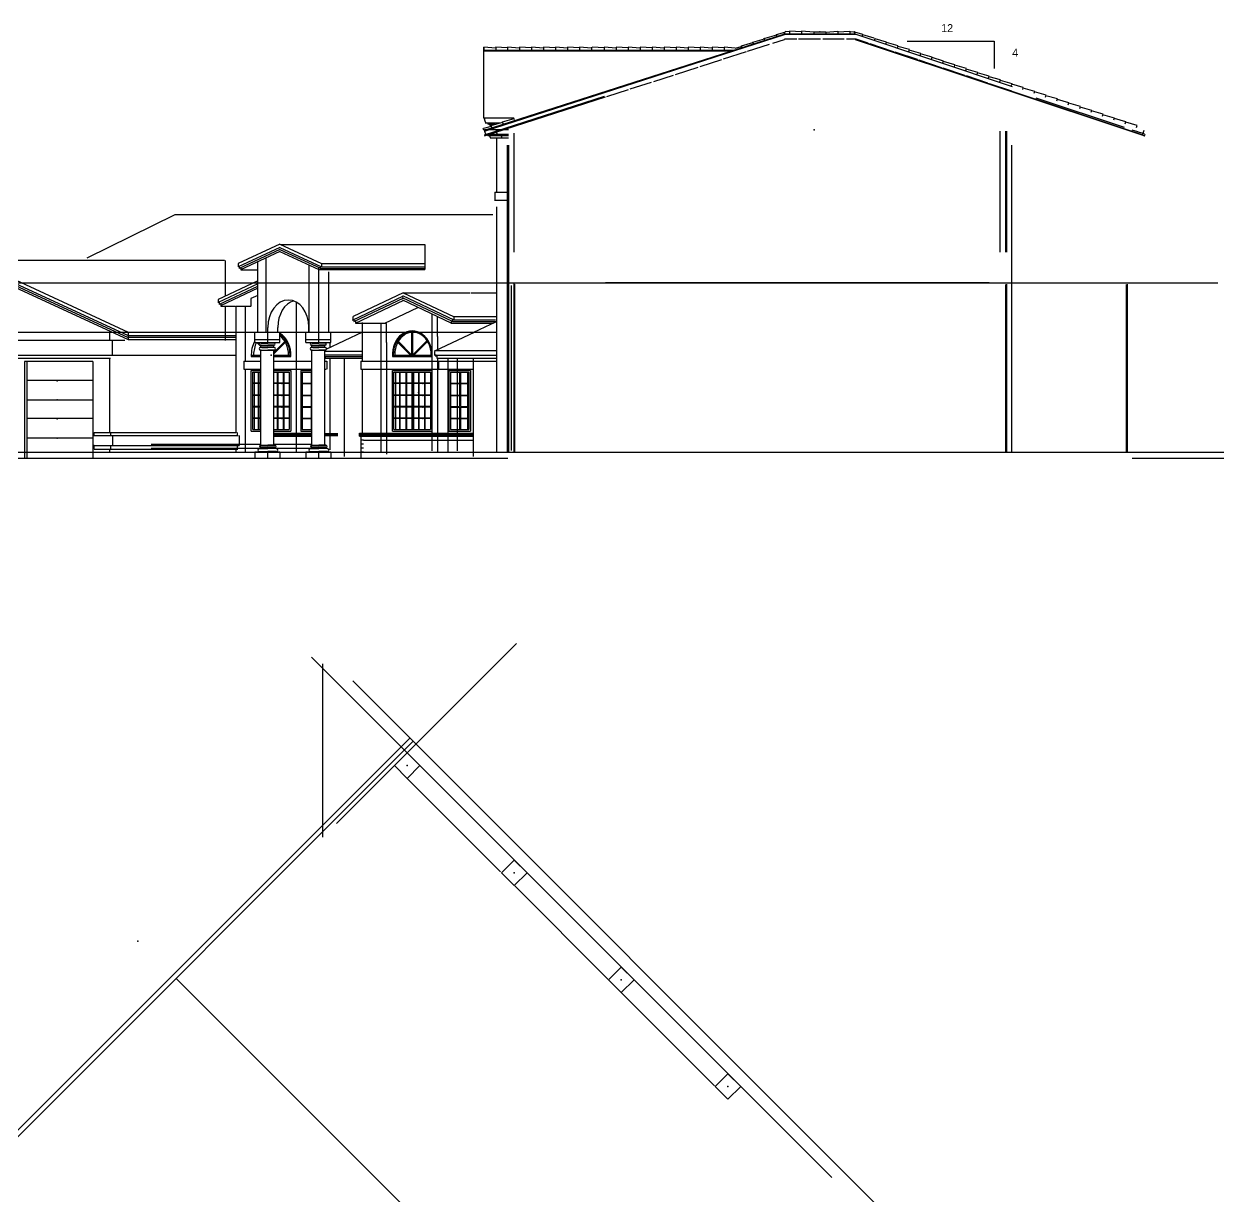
# Model space of a CAD drawing. Extents: x -92740 to -63661, y -15771 to -4391.
# Drawn here: x -87270 to -86070, y -14302 to -13130 of the extents above; entities that cross this region are included whole.
import ezdxf
from ezdxf.enums import TextEntityAlignment as Align

# ---------------------------------------------------------------- set-up
doc = ezdxf.new("R2010")
doc.units = 0
doc.header["$MEASUREMENT"] = 0
doc.layers.add('ELEVATIONS', color=7, linetype='Continuous')
doc.layers.add('ROOF', color=1, linetype='Continuous')
doc.styles.add('DCADTXTSTYLE1', font='AVG_TP')
doc.linetypes.add('INSUL1', pattern='A,0,-1,[7,NGUYEN AD.shx,S=0.010204,R=0,X=-1,Y=0],0', length=1)

msp = doc.modelspace()

# ---------------------------------------------------------------- linework, layer by layer
at = {"layer": 'ELEVATIONS', "color": 1, "linetype": 'Continuous', "ltscale": 12}
for p, q in [((-86809.4, -13236.7), (-86510.2, -13140.6)), ((-86809.4, -13237.4), (-86509.6, -13141.1)), ((-86529, -13144.7), (-86517.4, -13141.4)), ((-86529, -13144.7), (-86517.4, -13141.4)), ((-86517.6, -13140.9), (-86509.4, -13138.5)), ((-86517, -13142.8), (-86517.6, -13140.9)), ((-86438.7, -13140.6), (-86510.2, -13140.6)), ((-86509.6, -13139.8), (-86509, -13137.9)), ((-86437.9, -13141.1), (-86509.6, -13141.1)), ((-86504.5, -13138.2), (-86509, -13138)), ((-86492.5, -13138.2), (-86504.5, -13137.7)), ((-86504.5, -13137.7), (-86504.5, -13140.7)), ((-86480.5, -13138.7), (-86492.5, -13137.7)), ((-86492.5, -13137.7), (-86492.5, -13140.7)), ((-86480.5, -13138.2), (-86468.5, -13138.2)), ((-86480.5, -13138.2), (-86480.5, -13140.7)), ((-86468.5, -13138.7), (-86456.5, -13137.7)), ((-86468.5, -13138.2), (-86468.5, -13140.7)), ((-86456.5, -13137.7), (-86456.5, -13140.7)), ((-86456.5, -13138.2), (-86444.5, -13137.7)), ((-86444.5, -13137.7), (-86444.5, -13140.7)), ((-86444.5, -13138.2), (-86440, -13138)), ((-86439.3, -13140), (-86440, -13138.1)), ((-86431.3, -13140.9), (-86439.5, -13138.5)), ((-86281.9, -13193.1), (-86437.9, -13141.1)), ((-86432, -13142.8), (-86431.3, -13140.9)), ((-86420, -13144.7), (-86431.5, -13141.4)), ((-86420, -13144.7), (-86431.5, -13141.4)), ((-86810, -13224.7), (-86810, -13153.7)), ((-86798, -13154.7), (-86810, -13153.7)), ((-86810, -13153.7), (-86810, -13156.7)), ((-86786.5, -13154.2), (-86798.5, -13153.7)), ((-86798, -13153.7), (-86798, -13156.7)), ((-86774.5, -13154.7), (-86786.5, -13153.7)), ((-86786.5, -13153.7), (-86786.5, -13156.7)), ((-86762.5, -13154.2), (-86774.5, -13153.7)), ((-86774.5, -13153.7), (-86774.5, -13156.7)), ((-86750.5, -13154.7), (-86762.5, -13153.7)), ((-86762.5, -13153.7), (-86762.5, -13156.7)), ((-86738.5, -13154.2), (-86750.5, -13153.7)), ((-86750.5, -13153.7), (-86750.5, -13156.7)), ((-86726.5, -13154.7), (-86738.5, -13153.7)), ((-86738.5, -13153.7), (-86738.5, -13156.7)), ((-86714.5, -13154.2), (-86726.5, -13153.7)), ((-86726.5, -13153.7), (-86726.5, -13156.7)), ((-86702.5, -13154.7), (-86714.5, -13153.7)), ((-86714.5, -13153.7), (-86714.5, -13156.7)), ((-86702.5, -13153.7), (-86702.5, -13156.7)), ((-86690, -13154.2), (-86702, -13153.7)), ((-86678, -13154.7), (-86690, -13153.7)), ((-86690, -13153.7), (-86690, -13156.7)), ((-86666, -13154.2), (-86678, -13153.7)), ((-86678, -13153.7), (-86678, -13156.7)), ((-86654, -13154.7), (-86666, -13153.7)), ((-86666, -13153.7), (-86666, -13156.7)), ((-86642, -13154.2), (-86654, -13153.7)), ((-86654, -13153.7), (-86654, -13156.7)), ((-86630, -13154.7), (-86642, -13153.7)), ((-86642, -13153.7), (-86642, -13156.7)), ((-86618, -13154.2), (-86630, -13153.7)), ((-86630, -13153.7), (-86630, -13156.7)), ((-86606, -13154.7), (-86618, -13153.7)), ((-86618, -13153.7), (-86618, -13156.7)), ((-86594, -13154.2), (-86606, -13153.7)), ((-86606, -13153.7), (-86606, -13156.7)), ((-86582, -13154.7), (-86594, -13153.7)), ((-86594, -13153.7), (-86594, -13156.7)), ((-86570, -13154.2), (-86582, -13153.7)), ((-86582, -13153.7), (-86582, -13156.7)), ((-86559.1, -13154.6), (-86570, -13153.7)), ((-86570, -13153.7), (-86570, -13156.7)), ((-86559.1, -13154.6), (-86552.6, -13152.8)), ((-86552.7, -13152.3), (-86541.2, -13149)), ((-86552.1, -13154.2), (-86552.7, -13152.3)), ((-86541.4, -13148.5), (-86529.8, -13145.2)), ((-86540.7, -13150.4), (-86541.4, -13148.5)), ((-86529.3, -13146.6), (-86530, -13144.7)), ((-86150.4, -13242.3), (-86438.7, -13146.2)), ((-86150.3, -13241.9), (-86438.5, -13145.8)), ((-86419.6, -13146.6), (-86419, -13144.7)), ((-86407.6, -13148.5), (-86419.1, -13145.2)), ((-86408.2, -13150.4), (-86407.6, -13148.5)), ((-86396.2, -13152.3), (-86407.7, -13149)), ((-86396.8, -13154.2), (-86396.2, -13152.3)), ((-86384.8, -13156.1), (-86396.3, -13152.8)), ((-86387.1, -13147.5), (-86300.1, -13147.5)), ((-86300.1, -13147.5), (-86300.1, -13175)), ((-86561, -13156.8), (-86810.5, -13156.8)), ((-86560.7, -13157.5), (-86810.5, -13157.5)), ((-86385.4, -13158), (-86384.8, -13156.1)), ((-86373.4, -13159.9), (-86385, -13156.5)), ((-86374.1, -13161.8), (-86373.4, -13159.9)), ((-86362, -13163.7), (-86373.6, -13160.3)), ((-86362.7, -13165.6), (-86362, -13163.7)), ((-86350.7, -13167.5), (-86362.2, -13164.1)), ((-86351.3, -13169.4), (-86350.7, -13167.5)), ((-86339.3, -13171.3), (-86350.8, -13167.9)), ((-86339.9, -13173.1), (-86339.3, -13171.3)), ((-86327.9, -13175), (-86339.4, -13171.7)), ((-86328.5, -13176.9), (-86327.9, -13175)), ((-86316.5, -13178.8), (-86328, -13175.5)), ((-86317.1, -13180.7), (-86316.5, -13178.8)), ((-86305.1, -13182.6), (-86316.7, -13179.3)), ((-86305.7, -13184.5), (-86305.1, -13182.6)), ((-86293.7, -13186.4), (-86305.3, -13183.1)), ((-86294.4, -13188.3), (-86293.7, -13186.4)), ((-86282.3, -13190.2), (-86293.9, -13186.9)), ((-86283, -13192.1), (-86282.3, -13190.2)), ((-86271, -13194), (-86282.5, -13190.7)), ((-86271.6, -13195.9), (-86271, -13194)), ((-86259.6, -13197.8), (-86271.1, -13194.5)), ((-86260.2, -13199.7), (-86259.6, -13197.8)), ((-86248.2, -13201.6), (-86259.7, -13198.3)), ((-86248.8, -13203.5), (-86248.2, -13201.6)), ((-86236.8, -13205.4), (-86248.4, -13202.1)), ((-86237.4, -13207.3), (-86236.8, -13205.4)), ((-86225.4, -13209.2), (-86237, -13205.9)), ((-86226.1, -13211.1), (-86225.4, -13209.2)), ((-86214, -13213), (-86225.6, -13209.7)), ((-86214.7, -13214.9), (-86214, -13213)), ((-86202.7, -13216.8), (-86214.2, -13213.5)), ((-86780, -13224.7), (-86810, -13224.7)), ((-86809.4, -13225.1), (-86810, -13225.2)), ((-86809.4, -13224.7), (-86809.4, -13226.1)), ((-86809.4, -13225.2), (-86809.4, -13226.1)), ((-86809.4, -13225.2), (-86809.4, -13226.1)), ((-86809.4, -13226.1), (-86808.2, -13229.8)), ((-86809.4, -13226.1), (-86808.2, -13229.8)), ((-86809.3, -13224.7), (-86809.3, -13226.1)), ((-86809.3, -13224.7), (-86809.3, -13226.1)), ((-86791.4, -13228.2), (-86779.8, -13224.9)), ((-86779.4, -13226.3), (-86780, -13224.4)), ((-86203.3, -13218.7), (-86202.7, -13216.8)), ((-86191.3, -13220.6), (-86202.8, -13217.3)), ((-86191.9, -13222.5), (-86191.3, -13220.6)), ((-86179.9, -13224.4), (-86191.4, -13221.1)), ((-86180.5, -13226.3), (-86179.9, -13224.4)), ((-86168.5, -13228.2), (-86180, -13224.9)), ((-86810, -13236.7), (-86810.6, -13234.8)), ((-86810, -13234.6), (-86802.6, -13232.4)), ((-86809.4, -13236.6), (-86810, -13236.7)), ((-86809.4, -13236.2), (-86809.4, -13237.6)), ((-86785.5, -13236.2), (-86809.4, -13236.2)), ((-86809.4, -13236.7), (-86809.4, -13237.6)), ((-86809.4, -13236.7), (-86809.4, -13237.6)), ((-86809.4, -13237.6), (-86808.2, -13241.3)), ((-86809.4, -13237.6), (-86808.2, -13241.3)), ((-86809.3, -13236.2), (-86809.3, -13237.6)), ((-86809.3, -13236.2), (-86809.3, -13237.6)), ((-86808.5, -13229.2), (-86793.5, -13229.2)), ((-86806.4, -13229.2), (-86806, -13230.6)), ((-86806.4, -13229.2), (-86805.9, -13230.6)), ((-86805.5, -13230.7), (-86799, -13230.7)), ((-86804.4, -13230.6), (-86803.6, -13233)), ((-86804.3, -13230.6), (-86803.5, -13233)), ((-86802.8, -13232), (-86791.2, -13228.6)), ((-86802.1, -13233.9), (-86802.8, -13232)), ((-86797.9, -13236.2), (-86797.9, -13237.6)), ((-86797.9, -13236.7), (-86797.9, -13237.6)), ((-86797.9, -13237.6), (-86796.7, -13241.3)), ((-86797.8, -13236.2), (-86797.8, -13237.6)), ((-86790.7, -13230.1), (-86791.4, -13228.2)), ((-86294.5, -13237.4), (-86294.5, -13358.3)), ((-86288.8, -13237.4), (-86288.8, -13358.3)), ((-86287.9, -13237.4), (-86287.9, -13358.3)), ((-86169.1, -13230.1), (-86168.5, -13228.2)), ((-86157.1, -13232), (-86168.7, -13228.6)), ((-86157.8, -13233.9), (-86157.1, -13232)), ((-86149.9, -13240.2), (-86157.3, -13238.1)), ((-86150.5, -13236.9), (-86151.8, -13240.9)), ((-86785.5, -13240.7), (-86808.4, -13240.7)), ((-86806.4, -13240.7), (-86806, -13242.1)), ((-86806.4, -13240.7), (-86805.9, -13242.1)), ((-86785.5, -13242.3), (-86806, -13242.3)), ((-86804.4, -13242.1), (-86803.6, -13244.5)), ((-86804.3, -13242.1), (-86803.5, -13244.5)), ((-86785.5, -13244.6), (-86803.6, -13244.6)), ((-86797.5, -13244.7), (-86797.5, -13298.2)), ((-86794.9, -13240.7), (-86794.5, -13242.1)), ((-86792.9, -13242.1), (-86792.1, -13244.5)), ((-86780.1, -13239.4), (-86780.1, -13358.3)), ((-86150.5, -13242.3), (-86149.9, -13242.3)), ((-86149.9, -13242.3), (-86149.2, -13240.4)), ((-86786.8, -13251.5), (-86786.8, -13558.2)), ((-86785.8, -13251.5), (-86785.8, -13558.2)), ((-86785.5, -13251.5), (-86785.5, -13558.2)), ((-86282.7, -13251.4), (-86282.7, -13558.2)), ((-86799.5, -13306.4), (-86786, -13306.4)), ((-86799, -13298.4), (-86799, -13306.4)), ((-86799, -13298.4), (-86786, -13298.4)), ((-86797.5, -13313), (-86797.5, -13558.2)), ((-86780.1, -13388.9), (-86780.1, -13533.9)), ((-86779.6, -13390.5), (-86779.6, -13533.9)), ((-86288.8, -13390.6), (-86288.8, -13534.5)), ((-86287.9, -13390.3), (-86287.9, -13535.3)), ((-86168.3, -13390.6), (-86168.3, -13534.5)), ((-86167.4, -13390.3), (-86167.4, -13535.3)), ((-86780.1, -13413.2), (-86780.1, -13558.2)), ((-86779.6, -13414.8), (-86779.6, -13558.2)), ((-86287.9, -13413.2), (-86287.9, -13558.2)), ((-86167.4, -13413.2), (-86167.4, -13558.2)), ((-86288.8, -13534.7), (-86288.8, -13558.2)), ((-86168.3, -13534.7), (-86168.3, -13558.2)), ((-87582.4, -13564.2), (-86786.1, -13564.2)), ((-86162.4, -13564.2), (-86070.5, -13564.2)), ((-86957.4, -13929.3), (-86777.4, -13749.3)), ((-86462.2, -14282.8), (-86982.2, -13762.9)), ((-86970.9, -13942.7), (-86970.9, -13769.6)), ((-86880.7, -13847), (-86941, -13786.7)), ((-87413, -14372.7), (-86883.8, -13843.5)), ((-86886.7, -13858.7), (-86899.4, -13871.4)), ((-86873.9, -13871.4), (-86886.7, -13858.7)), ((-86899.4, -13871.4), (-86886.7, -13884.1)), ((-86886.7, -13884.1), (-86873.9, -13871.4)), ((-86779.7, -13965.7), (-86792.4, -13978.4)), ((-86766.9, -13978.4), (-86779.7, -13965.7)), ((-86792.4, -13978.4), (-86779.7, -13991.1)), ((-86779.7, -13991.1), (-86766.9, -13978.4)), ((-86672.7, -14072.7), (-86685.4, -14085.4)), ((-86659.9, -14085.4), (-86672.7, -14072.7)), ((-86685.4, -14085.4), (-86672.7, -14098.1)), ((-86672.7, -14098.1), (-86659.9, -14085.4)), ((-86566.2, -14179.2), (-86578.9, -14191.9)), ((-86553.4, -14191.9), (-86566.2, -14179.2)), ((-86578.9, -14191.9), (-86566.2, -14204.6)), ((-86566.2, -14204.6), (-86553.4, -14191.9))]:
    msp.add_line(p, q, dxfattribs=at)
at = {"layer": 'ELEVATIONS', "color": 8, "linetype": 'INSUL1', "ltscale": 4}
for p, q in [((-86546.5, -13157.7), (-86524.6, -13150.6)), ((-86521.3, -13149.6), (-86509.6, -13145.8)), ((-86497.4, -13145.5), (-86509.6, -13145.5)), ((-86473.8, -13145.5), (-86495.8, -13145.5)), ((-86450.1, -13145.5), (-86471.3, -13145.5)), ((-86437.9, -13145.5), (-86447.6, -13145.5)), ((-86426.1, -13149.6), (-86437.9, -13145.7)), ((-86400.6, -13158.2), (-86423.9, -13150.4)), ((-86593.9, -13172.9), (-86572.3, -13165.9)), ((-86570.7, -13165.4), (-86547.6, -13158)), ((-86376.9, -13166.1), (-86399.2, -13158.6)), ((-86618.7, -13180.9), (-86595.9, -13173.5)), ((-86352.9, -13174.1), (-86375.2, -13166.6)), ((-86329.4, -13181.9), (-86351, -13174.7)), ((-86663.8, -13195.3), (-86642.6, -13188.5)), ((-86640.3, -13187.8), (-86620.7, -13181.5)), ((-86306.6, -13189.5), (-86327.9, -13182.4)), ((-86282.5, -13197.5), (-86304.7, -13190.1)), ((-86687.3, -13202.9), (-86665.4, -13195.8)), ((-86809.4, -13242.1), (-86688.6, -13203.3))]:
    msp.add_line(p, q, dxfattribs=at)
at = {"layer": 'ELEVATIONS', "color": 8, "linetype": 'Continuous', "ltscale": 12}
for p, q in [((-86809.4, -13241.1), (-86689.4, -13202.6)), ((-86169.9, -13233.9), (-86258.2, -13204.5)), ((-86156.6, -13238.3), (-86162.2, -13236.5)), ((-87206.6, -13364.2), (-87118.6, -13320.7)), ((-87118.6, -13320.7), (-86801, -13320.7)), ((-87013.9, -13350.3), (-87055.5, -13369.6)), ((-87013.9, -13353.8), (-87055.5, -13373.1)), ((-87013.9, -13355.8), (-87054.5, -13374.6)), ((-87013.9, -13357.8), (-87053.1, -13375.9)), ((-87013.9, -13350.3), (-86972.3, -13369.6)), ((-87013.9, -13353.8), (-86972.3, -13373.1)), ((-87013.9, -13355.8), (-86973.4, -13374.5)), ((-87013.9, -13357.8), (-86975, -13375.8)), ((-87013, -13350.7), (-86869.2, -13350.7)), ((-86869.2, -13350.7), (-86869.2, -13375.8)), ((-87069.1, -13366.7), (-87328.5, -13366.7)), ((-87068.6, -13366.7), (-87068.6, -13402.4)), ((-87055.5, -13369.6), (-87055.5, -13373.1)), ((-87036, -13438.2), (-87036, -13368)), ((-87027.5, -13438.2), (-87027.5, -13364.2)), ((-86972.3, -13369.6), (-86972.3, -13373.1)), ((-86972.3, -13369.6), (-86869, -13369.6)), ((-87310.5, -13371.2), (-87165.4, -13438.2)), ((-87310.5, -13374.7), (-87165.4, -13441.7)), ((-87310.5, -13376.7), (-87165.4, -13443.7)), ((-87310.5, -13378.7), (-87165.4, -13445.7)), ((-87054.5, -13372.7), (-87054.5, -13374.7)), ((-87053, -13374.2), (-87053, -13376.2)), ((-87053, -13376.2), (-87036, -13376.2)), ((-86984.5, -13438.2), (-86984.5, -13371.4)), ((-86975, -13385.7), (-86975, -13373.8)), ((-86975, -13375.8), (-86869, -13375.8)), ((-86973.5, -13372.7), (-86973.5, -13374.7)), ((-86973.5, -13374.7), (-86869, -13374.7)), ((-86972.3, -13373.1), (-86869, -13373.1)), ((-86965, -13438.2), (-86965, -13378.2)), ((-87036.6, -13387.3), (-87075.6, -13405.7)), ((-87035.8, -13389.9), (-87075.6, -13408.7)), ((-87036.4, -13392.7), (-87074.5, -13410.7)), ((-86975, -13437.7), (-86975, -13382.7)), ((-87075.5, -13405.6), (-87075.5, -13409.1)), ((-87036, -13394.5), (-87073.1, -13412)), ((-87036, -13401.6), (-87042.8, -13404.8)), ((-87042.8, -13404.8), (-87042.8, -13412)), ((-86941.4, -13426.3), (-86890.3, -13402.1)), ((-86890.6, -13399), (-86940.7, -13422.7)), ((-86940, -13427.7), (-86890, -13404)), ((-86841.3, -13427.7), (-86891.3, -13404)), ((-86839.8, -13426.3), (-86890.9, -13402.1)), ((-86890.6, -13399), (-86840.3, -13422.8)), ((-86890.6, -13399), (-86824, -13399)), ((-86823.1, -13399), (-86797.5, -13399)), ((-87074.5, -13408.7), (-87074.5, -13410.7)), ((-87073, -13410.2), (-87073, -13412.2)), ((-87073, -13412.2), (-87058.1, -13412.2)), ((-87068.6, -13412.2), (-87068.6, -13446.5)), ((-87057.9, -13412.2), (-87058, -13539)), ((-87057.5, -13412.2), (-87042.6, -13412.2)), ((-87048.6, -13412.2), (-87048.6, -13467)), ((-86997.7, -13408.2), (-86997.7, -13458.5)), ((-86938.5, -13429.2), (-86890, -13406.3)), ((-86908.9, -13429.3), (-86876, -13413.8)), ((-86842.8, -13429.2), (-86891.2, -13406.3)), ((-86941, -13422.6), (-86941, -13426.1)), ((-86940, -13425.7), (-86940, -13427.7)), ((-86938.5, -13427.2), (-86938.5, -13429.2)), ((-86938.5, -13429.2), (-86907.5, -13429.2)), ((-86931.2, -13436.2), (-86931.2, -13428.7)), ((-86912.9, -13429), (-86912.9, -13445.5)), ((-86907.3, -13436.2), (-86907.3, -13429.7)), ((-86862.1, -13420), (-86862.1, -13450.5)), ((-86856.3, -13429.7), (-86856.3, -13423.2)), ((-86856.3, -13442.8), (-86856.3, -13429.7)), ((-86842.8, -13427.2), (-86842.8, -13429.2)), ((-86842.8, -13429.2), (-86800.5, -13429.2)), ((-86841.3, -13425.7), (-86841.3, -13427.7)), ((-86841.3, -13427.7), (-86798, -13427.7)), ((-86840.2, -13422.6), (-86840.2, -13426.1)), ((-86840.2, -13422.6), (-86797.5, -13422.6)), ((-86840.2, -13426.1), (-86798.5, -13426.1)), ((-86827.5, -13422.6), (-86824, -13422.6)), ((-86827.5, -13426.1), (-86824, -13426.1)), ((-86827.5, -13427.7), (-86824, -13427.7)), ((-86797.7, -13428), (-86820.4, -13438.8)), ((-87184.3, -13437.7), (-87184.3, -13446.7)), ((-87173.1, -13438.2), (-87068.6, -13438.2)), ((-87165.4, -13438.2), (-87165.4, -13445.8)), ((-87165.4, -13441.7), (-87068.6, -13441.7)), ((-87068.6, -13438.2), (-87058, -13438.2)), ((-87068.6, -13441.7), (-87058, -13441.7)), ((-87039, -13438.2), (-87014, -13438.2)), ((-87039, -13448.7), (-87039, -13438.2)), ((-87026, -13437.7), (-87026, -13433.7)), ((-87026, -13448.7), (-87026, -13438.2)), ((-87016, -13438.2), (-87016, -13433.7)), ((-87014, -13448.7), (-87014, -13438.2)), ((-86988, -13438.2), (-86963, -13438.2)), ((-86988, -13438.2), (-86963, -13438.2)), ((-86988, -13448.7), (-86988, -13438.2)), ((-86985, -13438.2), (-86985, -13433.7)), ((-86975, -13448.7), (-86975, -13438.2)), ((-86931.2, -13438.2), (-86967.9, -13455.6)), ((-86963, -13448.7), (-86963, -13438.2)), ((-86931.2, -13449.2), (-86931.2, -13436.2)), ((-86907.3, -13448.7), (-86907.3, -13436.2)), ((-86882, -13460.7), (-86882, -13438.2)), ((-86881, -13460.7), (-86881, -13438.2)), ((-86819.2, -13438.2), (-86859.3, -13457.2)), ((-87460.5, -13446.2), (-87169, -13446.2)), ((-87181, -13461.2), (-87181, -13446.2)), ((-87165.5, -13445.7), (-87068.6, -13445.7)), ((-87165.4, -13443.2), (-87068.6, -13443.2)), ((-87068.6, -13443.2), (-87058, -13443.2)), ((-87068.6, -13445.7), (-87058, -13445.7)), ((-87039, -13445.7), (-87014, -13445.7)), ((-87039, -13448.7), (-87014, -13448.7)), ((-87033, -13452.6), (-87036.8, -13448.8)), ((-87034.3, -13449.8), (-87035.3, -13448.8)), ((-87033.5, -13449.2), (-87033.5, -13448.7)), ((-87032.5, -13449.2), (-87033.5, -13449.2)), ((-87033.5, -13451.7), (-87033.5, -13451.2)), ((-87032.5, -13451.2), (-87033.5, -13451.2)), ((-87032.5, -13451.7), (-87033.5, -13451.7)), ((-87033.5, -13453.7), (-87033.5, -13453.2)), ((-87032.5, -13453.2), (-87033.5, -13453.2)), ((-87032, -13453.8), (-87033.5, -13453.8)), ((-87033, -13453.2), (-87033, -13451.7)), ((-87032.5, -13449.2), (-87026, -13449.2)), ((-87032.5, -13451.2), (-87026, -13451.2)), ((-87032.5, -13451.7), (-87026, -13451.7)), ((-87032.5, -13453.2), (-87026, -13453.2)), ((-87032, -13453.8), (-87026, -13453.8)), ((-87019.5, -13449.2), (-87026, -13449.2)), ((-87019.5, -13451.2), (-87026, -13451.2)), ((-87019.5, -13451.7), (-87026, -13451.7)), ((-87019.5, -13453.2), (-87026, -13453.2)), ((-87020, -13453.8), (-87026, -13453.8)), ((-87020, -13453.2), (-87020, -13451.7)), ((-87019.9, -13458.6), (-87008.2, -13446.9)), ((-87019.9, -13460.1), (-87007.5, -13447.6)), ((-87019.5, -13449.2), (-87019.5, -13448.7)), ((-87019.5, -13451.7), (-87019.5, -13451.2)), ((-87019.5, -13453.7), (-87019.5, -13453.2)), ((-86988, -13445.7), (-86963, -13445.7)), ((-86988, -13445.7), (-86963, -13445.7)), ((-86988, -13448.7), (-86963, -13448.7)), ((-86988, -13448.7), (-86963, -13448.7)), ((-86982.5, -13449.2), (-86982.5, -13448.7)), ((-86981.5, -13449.2), (-86982.5, -13449.2)), ((-86982.5, -13451.7), (-86982.5, -13451.2)), ((-86981.5, -13451.2), (-86982.5, -13451.2)), ((-86981.5, -13451.7), (-86982.5, -13451.7)), ((-86982.5, -13453.7), (-86982.5, -13453.2)), ((-86981.5, -13453.2), (-86982.5, -13453.2)), ((-86981, -13453.8), (-86982.5, -13453.8)), ((-86982, -13453.2), (-86982, -13451.7)), ((-86981.5, -13449.2), (-86975, -13449.2)), ((-86981.5, -13451.2), (-86975, -13451.2)), ((-86981.5, -13451.7), (-86975, -13451.7)), ((-86981.5, -13453.2), (-86975, -13453.2)), ((-86981, -13453.8), (-86975, -13453.8)), ((-86968.5, -13449.2), (-86975, -13449.2)), ((-86968.5, -13451.2), (-86975, -13451.2)), ((-86968.5, -13451.7), (-86975, -13451.7)), ((-86968.5, -13453.2), (-86975, -13453.2)), ((-86969, -13453.8), (-86975, -13453.8)), ((-86969, -13453.2), (-86969, -13451.7)), ((-86968.5, -13449.2), (-86968.5, -13448.7)), ((-86968.5, -13451.7), (-86968.5, -13451.2)), ((-86968.5, -13453.7), (-86968.5, -13453.2)), ((-86964.1, -13448.7), (-86964.1, -13453.8)), ((-86931.2, -13459.7), (-86931.2, -13449.2)), ((-86912.9, -13445.7), (-86912.9, -13558)), ((-86907.3, -13448.7), (-86907.3, -13560.2)), ((-86882.7, -13461.9), (-86896.9, -13447.6)), ((-86882, -13461.2), (-86896.2, -13446.9)), ((-86881.5, -13461.2), (-86867.2, -13446.9)), ((-86880.8, -13461.9), (-86866.5, -13447.6)), ((-86862.1, -13445.7), (-86862.1, -13557)), ((-86856.3, -13442.8), (-86856.3, -13455.7)), ((-87458, -13461.2), (-87183, -13461.2)), ((-87458, -13464.2), (-87183, -13464.2)), ((-87341, -13461.2), (-87058, -13461.2)), ((-87184.3, -13464.2), (-87184.3, -13538.7)), ((-87042.5, -13462.7), (-87033, -13462.7)), ((-87041.5, -13461.2), (-87033, -13461.2)), ((-87033.5, -13456.7), (-87033.5, -13456.2)), ((-87032.5, -13456.2), (-87033.5, -13456.2)), ((-87019.5, -13456.7), (-87033.5, -13456.7)), ((-87033, -13551.2), (-87033, -13456.7)), ((-87032.5, -13456.2), (-87026, -13456.2)), ((-87019.5, -13456.2), (-87026, -13456.2)), ((-87020, -13551.2), (-87020, -13456.7)), ((-87020, -13461.2), (-87004, -13461.2)), ((-87020, -13462.7), (-87003, -13462.7)), ((-87019.5, -13456.2), (-87019.5, -13456.7)), ((-87019.5, -13461.2), (-87014, -13461.2)), ((-86997.7, -13458), (-86997.7, -13558)), ((-86982.5, -13456.7), (-86982.5, -13456.2)), ((-86981.5, -13456.2), (-86982.5, -13456.2)), ((-86968.5, -13456.7), (-86982.5, -13456.7)), ((-86982, -13551.2), (-86982, -13456.7)), ((-86981.5, -13456.2), (-86975, -13456.2)), ((-86968.5, -13456.2), (-86975, -13456.2)), ((-86969, -13551.2), (-86969, -13456.7)), ((-86969, -13461.1), (-86931.2, -13461.1)), ((-86969, -13462.7), (-86931.2, -13462.7)), ((-86968.5, -13456.2), (-86968.5, -13456.7)), ((-86968.5, -13457.2), (-86931.2, -13457.2)), ((-86968.5, -13462.2), (-86968.5, -13464.2)), ((-86968.5, -13464.2), (-86931.2, -13464.2)), ((-86964.1, -13464.2), (-86964.1, -13556)), ((-86949.6, -13464.2), (-86949.6, -13562.5)), ((-86931.2, -13467.2), (-86931.2, -13459.2)), ((-86901.5, -13462.7), (-86862, -13462.7)), ((-86900.5, -13461.2), (-86863, -13461.2)), ((-86878.5, -13461.2), (-86873, -13461.2)), ((-86859.5, -13456.7), (-86821, -13456.7)), ((-86859.5, -13457.6), (-86859.5, -13461.1)), ((-86859.5, -13461.2), (-86821, -13461.2)), ((-86858.5, -13460.7), (-86858.5, -13462.7)), ((-86857, -13462.2), (-86857, -13464.2)), ((-86857, -13464.2), (-86821, -13464.2)), ((-86856.3, -13464.2), (-86856.3, -13557.7)), ((-86846, -13464), (-86846, -13557.5)), ((-86836.6, -13464), (-86836.6, -13557)), ((-86835.5, -13456.7), (-86797, -13456.7)), ((-86835.5, -13461.2), (-86797, -13461.2)), ((-86833, -13464.2), (-86797, -13464.2)), ((-86820.6, -13464), (-86820.6, -13562.5)), ((-87200.7, -13467.7), (-87269.2, -13467.7)), ((-87269.2, -13467.7), (-87269.2, -13564.2)), ((-87266.7, -13467.7), (-87266.7, -13564.2)), ((-87200.7, -13467.7), (-87200.7, -13564.2)), ((-87050, -13467.2), (-87033, -13467.2)), ((-87050, -13467.2), (-87050, -13475.2)), ((-87050, -13475.2), (-87033, -13475.2)), ((-87048.6, -13475.5), (-87048.6, -13559)), ((-87042.5, -13476.7), (-87033, -13476.7)), ((-87042.5, -13537.2), (-87042.5, -13476.7)), ((-87020, -13467.2), (-86982, -13467.2)), ((-87020, -13475.2), (-86982, -13475.2)), ((-87020, -13476.7), (-87003, -13476.7)), ((-87003, -13476.7), (-87003, -13537.2)), ((-86993, -13476.7), (-86982, -13476.7)), ((-86993, -13476.7), (-86993, -13537.2)), ((-86969, -13467.2), (-86967, -13467.2)), ((-86969, -13475.2), (-86967.5, -13475.2)), ((-86967, -13467.2), (-86967, -13475.2)), ((-86933, -13467.2), (-86822.5, -13467.2)), ((-86933, -13467.2), (-86933, -13475.2)), ((-86933, -13475.2), (-86821, -13475.2)), ((-86931.2, -13539.2), (-86931.2, -13475.2)), ((-86907.5, -13467.2), (-86797, -13467.2)), ((-86901.5, -13476.7), (-86862, -13476.7)), ((-86901.5, -13537.2), (-86901.5, -13476.7)), ((-86862, -13476.7), (-86862, -13537.2)), ((-86855.5, -13467.2), (-86855.5, -13475.2)), ((-86845, -13476.7), (-86823.5, -13476.7)), ((-86845, -13476.7), (-86845, -13537.2)), ((-86823.5, -13476.7), (-86823.5, -13537.2)), ((-87201, -13486.7), (-87266.7, -13486.7)), ((-87041, -13478.2), (-87033, -13478.2)), ((-87041, -13535.7), (-87041, -13478.2)), ((-87035.5, -13489.2), (-87041, -13489.2)), ((-87035.5, -13489.7), (-87041, -13489.7)), ((-87039.5, -13478.2), (-87039.5, -13489.2)), ((-87039.5, -13489.7), (-87039.5, -13501.2)), ((-87035.5, -13478.2), (-87035.5, -13489.2)), ((-87035.5, -13489.7), (-87035.5, -13535.7)), ((-87035, -13478.2), (-87035, -13489.2)), ((-87033, -13489.2), (-87035, -13489.2)), ((-87035, -13489.7), (-87035, -13535.7)), ((-87033, -13489.7), (-87035, -13489.7)), ((-87020, -13478.2), (-87004.5, -13478.2)), ((-87016.5, -13489.2), (-87020, -13489.2)), ((-87016.5, -13489.7), (-87020, -13489.7)), ((-87016.5, -13478.2), (-87016.5, -13489.2)), ((-87016.5, -13489.7), (-87016.5, -13535.7)), ((-87016, -13478.2), (-87016, -13489.2)), ((-87010.5, -13489.2), (-87016, -13489.2)), ((-87016, -13489.7), (-87016, -13535.7)), ((-87010.5, -13489.7), (-87016, -13489.7)), ((-87010.5, -13478.2), (-87010.5, -13489.2)), ((-87010.5, -13489.7), (-87010.5, -13535.7)), ((-87010, -13478.2), (-87010, -13489.2)), ((-87004.5, -13489.2), (-87010, -13489.2)), ((-87010, -13489.7), (-87010, -13535.7)), ((-87004.5, -13489.7), (-87010, -13489.7)), ((-87004.5, -13478.2), (-87004.5, -13535.7)), ((-86991.5, -13478.2), (-86982, -13478.2)), ((-86991.5, -13478.2), (-86991.5, -13535.7)), ((-86991.5, -13489.2), (-86982.5, -13489.2)), ((-86991.5, -13489.7), (-86982.5, -13489.7)), ((-86982.5, -13478.2), (-86982.5, -13489.2)), ((-86982.5, -13489.7), (-86982.5, -13501.2)), ((-86900, -13478.2), (-86863.5, -13478.2)), ((-86900, -13535.7), (-86900, -13478.2)), ((-86894.5, -13489.2), (-86900, -13489.2)), ((-86894.5, -13489.7), (-86900, -13489.7)), ((-86898.5, -13478.2), (-86898.5, -13489.2)), ((-86898.5, -13489.7), (-86898.5, -13501.2)), ((-86894.5, -13478.2), (-86894.5, -13489.2)), ((-86894.5, -13489.7), (-86894.5, -13535.7)), ((-86894, -13478.2), (-86894, -13489.2)), ((-86888, -13489.2), (-86894, -13489.2)), ((-86894, -13489.7), (-86894, -13535.7)), ((-86888, -13489.7), (-86894, -13489.7)), ((-86888, -13478.2), (-86888, -13489.2)), ((-86888, -13489.7), (-86888, -13535.7)), ((-86887.5, -13478.2), (-86887.5, -13489.2)), ((-86882, -13489.2), (-86887.5, -13489.2)), ((-86887.5, -13489.7), (-86887.5, -13535.7)), ((-86882, -13489.7), (-86887.5, -13489.7)), ((-86882, -13478.2), (-86882, -13489.2)), ((-86882, -13489.7), (-86882, -13535.7)), ((-86881, -13478.2), (-86881, -13489.2)), ((-86875.5, -13489.2), (-86881, -13489.2)), ((-86881, -13489.7), (-86881, -13535.7)), ((-86875.5, -13489.7), (-86881, -13489.7)), ((-86880.5, -13478.2), (-86880.5, -13489.2)), ((-86880.5, -13489.7), (-86880.5, -13535.7)), ((-86875.5, -13478.2), (-86875.5, -13489.2)), ((-86875.5, -13489.7), (-86875.5, -13535.7)), ((-86875, -13478.2), (-86875, -13489.2)), ((-86869.5, -13489.2), (-86875, -13489.2)), ((-86875, -13489.7), (-86875, -13535.7)), ((-86869.5, -13489.7), (-86875, -13489.7)), ((-86869.5, -13478.2), (-86869.5, -13489.2)), ((-86869.5, -13489.7), (-86869.5, -13535.7)), ((-86869, -13478.2), (-86869, -13489.2)), ((-86863.5, -13489.2), (-86869, -13489.2)), ((-86869, -13489.7), (-86869, -13535.7)), ((-86863.5, -13489.7), (-86869, -13489.7)), ((-86863.5, -13478.2), (-86863.5, -13535.7)), ((-86843.5, -13478.2), (-86825, -13478.2)), ((-86843.5, -13478.2), (-86843.5, -13535.7)), ((-86843.5, -13489.2), (-86834.5, -13489.2)), ((-86843.5, -13489.7), (-86834.5, -13489.7)), ((-86834.5, -13478.2), (-86834.5, -13489.2)), ((-86834.5, -13489.7), (-86834.5, -13501.2)), ((-86833.5, -13478.2), (-86833.5, -13489.2)), ((-86833.5, -13489.2), (-86825, -13489.2)), ((-86833.5, -13489.7), (-86833.5, -13501.2)), ((-86833.5, -13489.7), (-86825, -13489.7)), ((-86826.5, -13478.2), (-86826.5, -13489.2)), ((-86826.5, -13489.7), (-86826.5, -13501.2)), ((-86825, -13478.2), (-86825, -13535.7)), ((-87035.5, -13501.2), (-87041, -13501.2)), ((-87035.5, -13501.7), (-87041, -13501.7)), ((-87039.5, -13501.7), (-87039.5, -13512.7)), ((-87033, -13501.2), (-87035, -13501.2)), ((-87033, -13501.7), (-87035, -13501.7)), ((-87016.5, -13501.2), (-87020, -13501.2)), ((-87016.5, -13501.7), (-87020, -13501.7)), ((-87010.5, -13501.2), (-87016, -13501.2)), ((-87010.5, -13501.7), (-87016, -13501.7)), ((-87004.5, -13501.2), (-87010, -13501.2)), ((-87004.5, -13501.7), (-87010, -13501.7)), ((-86991.5, -13501.2), (-86982.5, -13501.2)), ((-86991.5, -13501.7), (-86982.5, -13501.7)), ((-86982.5, -13501.7), (-86982.5, -13512.7)), ((-86894.5, -13501.2), (-86900, -13501.2)), ((-86894.5, -13501.7), (-86900, -13501.7)), ((-86898.5, -13501.7), (-86898.5, -13512.7)), ((-86888, -13501.2), (-86894, -13501.2)), ((-86888, -13501.7), (-86894, -13501.7)), ((-86882, -13501.2), (-86887.5, -13501.2)), ((-86882, -13501.7), (-86887.5, -13501.7)), ((-86875.5, -13501.2), (-86881, -13501.2)), ((-86875.5, -13501.7), (-86881, -13501.7)), ((-86869.5, -13501.2), (-86875, -13501.2)), ((-86869.5, -13501.7), (-86875, -13501.7)), ((-86863.5, -13501.2), (-86869, -13501.2)), ((-86863.5, -13501.7), (-86869, -13501.7)), ((-86843.5, -13501.2), (-86834.5, -13501.2)), ((-86843.5, -13501.7), (-86834.5, -13501.7)), ((-86834.5, -13501.7), (-86834.5, -13512.7)), ((-86833.5, -13501.2), (-86825, -13501.2)), ((-86833.5, -13501.7), (-86833.5, -13512.7)), ((-86833.5, -13501.7), (-86825, -13501.7)), ((-86826.5, -13501.7), (-86826.5, -13512.7)), ((-87201, -13506.2), (-87266.7, -13506.2)), ((-87035.5, -13512.7), (-87041, -13512.7)), ((-87035.5, -13513.2), (-87041, -13513.2)), ((-87039.5, -13513.2), (-87039.5, -13524.2)), ((-87033, -13512.7), (-87035, -13512.7)), ((-87033, -13513.2), (-87035, -13513.2)), ((-87016.5, -13512.7), (-87020, -13512.7)), ((-87016.5, -13513.2), (-87020, -13513.2)), ((-87010.5, -13512.7), (-87016, -13512.7)), ((-87010.5, -13513.2), (-87016, -13513.2)), ((-87004.5, -13512.7), (-87010, -13512.7)), ((-87004.5, -13513.2), (-87010, -13513.2)), ((-86991.5, -13512.7), (-86982.5, -13512.7)), ((-86991.5, -13513.2), (-86982.5, -13513.2)), ((-86982.5, -13513.2), (-86982.5, -13524.2)), ((-86894.5, -13512.7), (-86900, -13512.7)), ((-86894.5, -13513.2), (-86900, -13513.2)), ((-86898.5, -13513.2), (-86898.5, -13524.2)), ((-86888, -13512.7), (-86894, -13512.7)), ((-86888, -13513.2), (-86894, -13513.2)), ((-86882, -13512.7), (-86887.5, -13512.7)), ((-86882, -13513.2), (-86887.5, -13513.2)), ((-86875.5, -13512.7), (-86881, -13512.7)), ((-86875.5, -13513.2), (-86881, -13513.2)), ((-86869.5, -13512.7), (-86875, -13512.7)), ((-86869.5, -13513.2), (-86875, -13513.2)), ((-86863.5, -13512.7), (-86869, -13512.7)), ((-86863.5, -13513.2), (-86869, -13513.2)), ((-86843.5, -13512.7), (-86834.5, -13512.7)), ((-86843.5, -13513.2), (-86834.5, -13513.2)), ((-86834.5, -13513.2), (-86834.5, -13524.2)), ((-86833.5, -13512.7), (-86825, -13512.7)), ((-86833.5, -13513.2), (-86833.5, -13524.2)), ((-86833.5, -13513.2), (-86825, -13513.2)), ((-86826.5, -13513.2), (-86826.5, -13524.2)), ((-87201, -13524.7), (-87266.7, -13524.7)), ((-87035.5, -13524.2), (-87041, -13524.2)), ((-87035.5, -13524.7), (-87041, -13524.7)), ((-87039.5, -13524.7), (-87039.5, -13535.7)), ((-87033, -13524.2), (-87035, -13524.2)), ((-87033, -13524.7), (-87035, -13524.7)), ((-87016.5, -13524.2), (-87020, -13524.2)), ((-87016.5, -13524.7), (-87020, -13524.7)), ((-87010.5, -13524.2), (-87016, -13524.2)), ((-87010.5, -13524.7), (-87016, -13524.7)), ((-87004.5, -13524.2), (-87010, -13524.2)), ((-87004.5, -13524.7), (-87010, -13524.7)), ((-86991.5, -13524.2), (-86982.5, -13524.2)), ((-86991.5, -13524.7), (-86982.5, -13524.7)), ((-86982.5, -13524.7), (-86982.5, -13535.7)), ((-86894.5, -13524.2), (-86900, -13524.2)), ((-86894.5, -13524.7), (-86900, -13524.7)), ((-86898.5, -13524.7), (-86898.5, -13535.7)), ((-86888, -13524.2), (-86894, -13524.2)), ((-86888, -13524.7), (-86894, -13524.7)), ((-86882, -13524.2), (-86887.5, -13524.2)), ((-86882, -13524.7), (-86887.5, -13524.7)), ((-86875.5, -13524.2), (-86881, -13524.2)), ((-86875.5, -13524.7), (-86881, -13524.7)), ((-86869.5, -13524.2), (-86875, -13524.2)), ((-86869.5, -13524.7), (-86875, -13524.7)), ((-86863.5, -13524.2), (-86869, -13524.2)), ((-86863.5, -13524.7), (-86869, -13524.7)), ((-86843.5, -13524.2), (-86834.5, -13524.2)), ((-86843.5, -13524.7), (-86834.5, -13524.7)), ((-86834.5, -13524.7), (-86834.5, -13535.7)), ((-86833.5, -13524.2), (-86825, -13524.2)), ((-86833.5, -13524.7), (-86833.5, -13535.7)), ((-86833.5, -13524.7), (-86825, -13524.7)), ((-86826.5, -13524.7), (-86826.5, -13535.7)), ((-87042.5, -13537.2), (-87033, -13537.2)), ((-87041, -13535.7), (-87033, -13535.7)), ((-87020, -13535.7), (-87004.5, -13535.7)), ((-87020, -13537.2), (-87003, -13537.2)), ((-86993, -13537.2), (-86982, -13537.2)), ((-86991.5, -13535.7), (-86982, -13535.7)), ((-86901.5, -13537.2), (-86862, -13537.2)), ((-86900, -13535.7), (-86863.5, -13535.7)), ((-86845, -13537.2), (-86823.5, -13537.2)), ((-86843.5, -13535.7), (-86825, -13535.7)), ((-87201, -13544.2), (-87266.7, -13544.2)), ((-87200.5, -13551.7), (-87200.5, -13541.7)), ((-87200.5, -13541.7), (-87055.5, -13541.7)), ((-87199.5, -13541.7), (-87199.5, -13538.7)), ((-87199.5, -13538.7), (-87058, -13538.7)), ((-87183, -13538.7), (-87183, -13541.7)), ((-87181, -13541.7), (-87181, -13551.7)), ((-87056.5, -13538.7), (-87056.5, -13541.7)), ((-87054.5, -13541.7), (-87054.5, -13551.7)), ((-87020, -13539.2), (-86982, -13539.2)), ((-87020, -13542.2), (-86982, -13542.2)), ((-87003.5, -13539.2), (-87003.5, -13542.2)), ((-86934.5, -13539.2), (-86821, -13539.2)), ((-86934.5, -13542.2), (-86934.5, -13539.2)), ((-86934.5, -13542.2), (-86821, -13542.2)), ((-86933, -13542.2), (-86933, -13564.7)), ((-87199.5, -13551.7), (-87200.5, -13551.7)), ((-87199.5, -13555.2), (-87199.5, -13551.7)), ((-87199.5, -13551.7), (-87054.5, -13551.7)), ((-87199.5, -13555.2), (-87056, -13555.2)), ((-87184.3, -13555.2), (-87184.3, -13558.7)), ((-87183, -13551.7), (-87183, -13555.2)), ((-87058, -13555), (-87058, -13558.5)), ((-87057.8, -13555.2), (-87057.8, -13558.7)), ((-87056.5, -13551.7), (-87056.5, -13555.2)), ((-87014, -13558.2), (-87039, -13558.2)), ((-87039, -13558.2), (-87039, -13564.2)), ((-87034.5, -13554.7), (-87034.5, -13554.2)), ((-87034.5, -13554.2), (-87026, -13554.2)), ((-87034.5, -13554.7), (-87026, -13554.7)), ((-87034.5, -13557.7), (-87026, -13557.7)), ((-87033.5, -13551.7), (-87033.5, -13551.2)), ((-87033.5, -13551.2), (-87026, -13551.2)), ((-87033.5, -13551.7), (-87026, -13551.7)), ((-87033, -13553.2), (-87033.5, -13553.2)), ((-87033, -13553.2), (-87026, -13553.2)), ((-87018.5, -13551.2), (-87026, -13551.2)), ((-87018.5, -13551.7), (-87026, -13551.7)), ((-87019, -13553.2), (-87026, -13553.2)), ((-87017.5, -13554.2), (-87026, -13554.2)), ((-87017.5, -13554.7), (-87026, -13554.7)), ((-87017.5, -13557.7), (-87026, -13557.7)), ((-87026, -13564.2), (-87026, -13558.2)), ((-87019, -13553.2), (-87018.5, -13553.2)), ((-87018.5, -13551.7), (-87018.5, -13551.2)), ((-87017.5, -13554.7), (-87017.5, -13554.2)), ((-87014, -13558.2), (-87014, -13564.2)), ((-86963, -13558.2), (-86988, -13558.2)), ((-86988, -13558.2), (-86988, -13564.2)), ((-86983.5, -13554.7), (-86983.5, -13554.2)), ((-86983.5, -13554.2), (-86975, -13554.2)), ((-86983.5, -13554.7), (-86975, -13554.7)), ((-86983.5, -13557.7), (-86975, -13557.7)), ((-86982.5, -13551.7), (-86982.5, -13551.2)), ((-86982.5, -13551.2), (-86975, -13551.2)), ((-86982.5, -13551.7), (-86975, -13551.7)), ((-86982, -13553.2), (-86982.5, -13553.2)), ((-86982, -13553.2), (-86975, -13553.2)), ((-86967.5, -13551.2), (-86975, -13551.2)), ((-86967.5, -13551.7), (-86975, -13551.7)), ((-86968, -13553.2), (-86975, -13553.2)), ((-86966.5, -13554.2), (-86975, -13554.2)), ((-86966.5, -13554.7), (-86975, -13554.7)), ((-86966.5, -13557.7), (-86975, -13557.7)), ((-86975, -13564.2), (-86975, -13558.2)), ((-86968, -13553.2), (-86967.5, -13553.2)), ((-86967.5, -13551.7), (-86967.5, -13551.2)), ((-86966.5, -13554.7), (-86966.5, -13554.2)), ((-86963, -13558.2), (-86963, -13564.2)), ((-86930.5, -13558.2), (-86933, -13558.2))]:
    msp.add_line(p, q, dxfattribs=at)
at = {"layer": 'ELEVATIONS', "color": 2, "linetype": 'Continuous', "ltscale": 12}
for p, q in [((-87581.5, -13389.2), (-86076.5, -13389.2)), ((-87348.5, -13438.2), (-86797.5, -13438.2)), ((-87578, -13558.2), (-86070.5, -13558.2)), ((-86886.7, -13884.1), (-86793.3, -13977.5)), ((-86779.2, -13991.6), (-86685.8, -14085)), ((-86672.9, -14097.9), (-86579.5, -14191.2))]:
    msp.add_line(p, q, dxfattribs=at)
at = {"layer": 'ELEVATIONS', "color": 14, "linetype": 'INSUL1', "ltscale": 2.5}
msp.add_line((-86782.9, -13391.8), (-86782.9, -13556.5), dxfattribs=at)
at = {"layer": 'ELEVATIONS', "color": 3, "linetype": 'Continuous', "ltscale": 12}
msp.add_line((-86688.5, -13388.8), (-86305, -13388.8), dxfattribs=at)
at = {"layer": 'ELEVATIONS', "color": 9, "linetype": 'Continuous', "ltscale": 12}
for p, q in [((-87019.5, -13539.2), (-87019.5, -13542.2)), ((-87018.5, -13539.2), (-87018.5, -13542.2)), ((-87017.5, -13539.2), (-87017.5, -13542.2)), ((-87016.5, -13539.2), (-87016.5, -13542.2)), ((-87015.5, -13539.2), (-87015.5, -13542.2)), ((-87014.5, -13539.2), (-87014.5, -13542.2)), ((-87013.5, -13539.2), (-87013.5, -13542.2)), ((-87012.5, -13539.2), (-87012.5, -13542.2)), ((-87011.5, -13539.2), (-87011.5, -13542.2)), ((-87010.5, -13539.2), (-87010.5, -13542.2)), ((-87009.5, -13539.2), (-87009.5, -13542.2)), ((-87008.5, -13539.2), (-87008.5, -13542.2)), ((-87007.5, -13539.2), (-87007.5, -13542.2)), ((-87006.5, -13539.2), (-87006.5, -13542.2)), ((-87005.5, -13539.2), (-87005.5, -13542.2)), ((-87004.5, -13539.2), (-87004.5, -13542.2)), ((-87003.5, -13539.2), (-87003.5, -13542.2)), ((-87002.5, -13539.2), (-87002.5, -13542.2)), ((-87001.5, -13539.2), (-87001.5, -13542.2)), ((-87000.5, -13539.2), (-87000.5, -13542.2)), ((-86999.5, -13539.2), (-86999.5, -13542.2)), ((-86998.5, -13539.2), (-86998.5, -13542.2)), ((-86997.5, -13539.2), (-86997.5, -13542.2)), ((-86996.5, -13539.2), (-86996.5, -13542.2)), ((-86995.5, -13539.2), (-86995.5, -13542.2)), ((-86994.5, -13539.2), (-86994.5, -13542.2)), ((-86993.5, -13539.2), (-86993.5, -13542.2)), ((-86992.5, -13539.2), (-86992.5, -13542.2)), ((-86991.5, -13539.2), (-86991.5, -13542.2)), ((-86990.5, -13539.2), (-86990.5, -13542.2)), ((-86989.5, -13539.2), (-86989.5, -13542.2)), ((-86988.5, -13539.2), (-86988.5, -13542.2)), ((-86987.5, -13539.2), (-86987.5, -13542.2)), ((-86986.5, -13539.2), (-86986.5, -13542.2)), ((-86985.5, -13539.2), (-86985.5, -13542.2)), ((-86984.5, -13539.2), (-86984.5, -13542.2)), ((-86983.5, -13539.2), (-86983.5, -13542.2)), ((-86982.5, -13539.2), (-86982.5, -13542.2)), ((-86968.5, -13539.2), (-86968.5, -13542.2)), ((-86967.5, -13539.2), (-86967.5, -13542.2)), ((-86966.5, -13539.2), (-86966.5, -13542.2)), ((-86965.5, -13539.2), (-86965.5, -13542.2)), ((-86964.5, -13539.2), (-86964.5, -13542.2)), ((-86963.5, -13539.2), (-86963.5, -13542.2)), ((-86962.5, -13539.2), (-86962.5, -13542.2)), ((-86961.5, -13539.2), (-86961.5, -13542.2)), ((-86960.5, -13539.2), (-86960.5, -13542.2)), ((-86959.5, -13539.2), (-86959.5, -13542.2)), ((-86958.5, -13539.2), (-86958.5, -13542.2)), ((-86957.5, -13539.2), (-86957.5, -13542.2)), ((-86956.5, -13539.2), (-86956.5, -13542.2)), ((-86933.5, -13539.2), (-86933.5, -13542.2)), ((-86930.5, -13546.2), (-86933, -13546.2)), ((-86932.5, -13539.2), (-86932.5, -13542.2)), ((-86931.5, -13539.2), (-86931.5, -13542.2)), ((-86930.5, -13539.2), (-86930.5, -13542.2)), ((-86930.5, -13546.2), (-86821, -13546.2)), ((-86929.5, -13539.2), (-86929.5, -13542.2)), ((-86928.5, -13539.2), (-86928.5, -13542.2)), ((-86927.5, -13539.2), (-86927.5, -13542.2)), ((-86926.5, -13539.2), (-86926.5, -13542.2)), ((-86925.5, -13539.2), (-86925.5, -13542.2)), ((-86924.5, -13539.2), (-86924.5, -13542.2)), ((-86923.5, -13539.2), (-86923.5, -13542.2)), ((-86922.5, -13539.2), (-86922.5, -13542.2)), ((-86921.5, -13539.2), (-86921.5, -13542.2)), ((-86920.5, -13539.2), (-86920.5, -13542.2)), ((-86919.5, -13539.2), (-86919.5, -13542.2)), ((-86918.5, -13539.2), (-86918.5, -13542.2)), ((-86917.5, -13539.2), (-86917.5, -13542.2)), ((-86916.5, -13539.2), (-86916.5, -13542.2)), ((-86915.5, -13539.2), (-86915.5, -13542.2)), ((-86914.5, -13539.2), (-86914.5, -13542.2)), ((-86913.5, -13539.2), (-86913.5, -13542.2)), ((-86912.5, -13539.2), (-86912.5, -13542.2)), ((-86911.5, -13539.2), (-86911.5, -13542.2)), ((-86910.5, -13539.2), (-86910.5, -13542.2)), ((-86909.5, -13539.2), (-86909.5, -13542.2)), ((-86908.5, -13539.2), (-86908.5, -13542.2)), ((-86907.5, -13539.2), (-86907.5, -13542.2)), ((-86906.5, -13539.2), (-86906.5, -13542.2)), ((-86905.5, -13539.2), (-86905.5, -13542.2)), ((-86904.5, -13539.2), (-86904.5, -13542.2)), ((-86903.5, -13539.2), (-86903.5, -13542.2)), ((-86902.5, -13539.2), (-86902.5, -13542.2)), ((-86901.5, -13539.2), (-86901.5, -13542.2)), ((-86900.5, -13539.2), (-86900.5, -13542.2)), ((-86899.5, -13539.2), (-86899.5, -13542.2)), ((-86898.5, -13539.2), (-86898.5, -13542.2)), ((-86897.5, -13539.2), (-86897.5, -13542.2)), ((-86896.5, -13539.2), (-86896.5, -13542.2)), ((-86895.5, -13539.2), (-86895.5, -13542.2)), ((-86894.5, -13539.2), (-86894.5, -13542.2)), ((-86893.5, -13539.2), (-86893.5, -13542.2)), ((-86892.5, -13539.2), (-86892.5, -13542.2)), ((-86891.5, -13539.2), (-86891.5, -13542.2)), ((-86890.5, -13539.2), (-86890.5, -13542.2)), ((-86889.5, -13539.2), (-86889.5, -13542.2)), ((-86888.5, -13539.2), (-86888.5, -13542.2)), ((-86887.5, -13539.2), (-86887.5, -13542.2)), ((-86886.5, -13539.2), (-86886.5, -13542.2)), ((-86885.5, -13539.2), (-86885.5, -13542.2)), ((-86884.5, -13539.2), (-86884.5, -13542.2)), ((-86883.5, -13539.2), (-86883.5, -13542.2)), ((-86882.5, -13539.2), (-86882.5, -13542.2)), ((-86881.5, -13539.2), (-86881.5, -13542.2)), ((-86880.5, -13539.2), (-86880.5, -13542.2)), ((-86879.5, -13539.2), (-86879.5, -13542.2)), ((-86878.5, -13539.2), (-86878.5, -13542.2)), ((-86877.5, -13539.2), (-86877.5, -13542.2)), ((-86876.5, -13539.2), (-86876.5, -13542.2)), ((-86875.5, -13539.2), (-86875.5, -13542.2)), ((-86874.5, -13539.2), (-86874.5, -13542.2)), ((-86873.5, -13539.2), (-86873.5, -13542.2)), ((-86872.5, -13539.2), (-86872.5, -13542.2)), ((-86871.5, -13539.2), (-86871.5, -13542.2)), ((-86870.5, -13539.2), (-86870.5, -13542.2)), ((-86869.5, -13539.2), (-86869.5, -13542.2)), ((-86868.5, -13539.2), (-86868.5, -13542.2)), ((-86867.5, -13539.2), (-86867.5, -13542.2)), ((-86866.5, -13539.2), (-86866.5, -13542.2)), ((-86865.5, -13539.2), (-86865.5, -13542.2)), ((-86864.5, -13539.2), (-86864.5, -13542.2)), ((-86863.5, -13539.2), (-86863.5, -13542.2)), ((-86862.5, -13539.2), (-86862.5, -13542.2)), ((-86861.5, -13539.2), (-86861.5, -13542.2)), ((-86860.5, -13539.2), (-86860.5, -13542.2)), ((-86859.5, -13539.2), (-86859.5, -13542.2)), ((-86858.5, -13539.2), (-86858.5, -13542.2)), ((-86857.5, -13539.2), (-86857.5, -13542.2)), ((-86856.5, -13539.2), (-86856.5, -13542.2)), ((-86855.5, -13539.2), (-86855.5, -13542.2)), ((-86854.5, -13539.2), (-86854.5, -13542.2)), ((-86853.5, -13539.2), (-86853.5, -13542.2)), ((-86852.5, -13539.2), (-86852.5, -13542.2)), ((-86851.5, -13539.2), (-86851.5, -13542.2)), ((-86850.5, -13539.2), (-86850.5, -13542.2)), ((-86849.5, -13539.2), (-86849.5, -13542.2)), ((-86848.5, -13539.2), (-86848.5, -13542.2)), ((-86847.5, -13539.2), (-86847.5, -13542.2)), ((-86846.5, -13539.2), (-86846.5, -13542.2)), ((-86845.5, -13539.2), (-86845.5, -13542.2)), ((-86844.5, -13539.2), (-86844.5, -13542.2)), ((-86843.5, -13539.2), (-86843.5, -13542.2)), ((-86842.5, -13539.2), (-86842.5, -13542.2)), ((-86841.5, -13539.2), (-86841.5, -13542.2)), ((-86840.5, -13539.2), (-86840.5, -13542.2)), ((-86839.5, -13539.2), (-86839.5, -13542.2)), ((-86838.5, -13539.2), (-86838.5, -13542.2)), ((-86837.5, -13539.2), (-86837.5, -13542.2)), ((-86836.5, -13539.2), (-86836.5, -13542.2)), ((-86835.5, -13539.2), (-86835.5, -13542.2)), ((-86834.5, -13539.2), (-86834.5, -13542.2)), ((-86833.5, -13539.2), (-86833.5, -13542.2)), ((-86832.5, -13539.2), (-86832.5, -13542.2)), ((-86831.5, -13539.2), (-86831.5, -13542.2)), ((-86830.5, -13539.2), (-86830.5, -13542.2)), ((-86829.5, -13539.2), (-86829.5, -13542.2)), ((-86828.5, -13539.2), (-86828.5, -13542.2)), ((-86827.5, -13539.2), (-86827.5, -13542.2)), ((-86826.5, -13539.2), (-86826.5, -13542.2)), ((-86825.5, -13539.2), (-86825.5, -13542.2)), ((-86824.5, -13539.2), (-86824.5, -13542.2)), ((-86823.5, -13539.2), (-86823.5, -13542.2)), ((-86822.5, -13539.2), (-86822.5, -13542.2)), ((-86821.5, -13539.2), (-86821.5, -13542.2)), ((-87142.5, -13550.2), (-87033.5, -13550.2)), ((-87142.5, -13554.2), (-87034, -13554.2)), ((-87020, -13550.2), (-86982, -13550.2)), ((-87018, -13554.2), (-86983.5, -13554.2)), ((-86930.5, -13550.2), (-86933, -13550.2)), ((-86930.5, -13554.2), (-86933, -13554.2))]:
    msp.add_line(p, q, dxfattribs=at)
at = {"layer": 'ELEVATIONS', "color": 8, "linetype": 'Continuous', "ltscale": 12}
for centre, radius, start, end in [((-86879.2, -13456.4), 18.5, 98.5691, 151.6992), ((-87033.5, -13454.9), 1.25, 90, 270), ((-87033.5, -13450.2), 1, 90, 270), ((-87019.5, -13450.2), 1, 270, 450), ((-87019.5, -13454.9), 1.25, 270, 450), ((-86982.5, -13454.9), 1.25, 90, 270), ((-86982.5, -13450.2), 1, 90, 270), ((-86968.5, -13450.2), 1, 270, 450), ((-86968.5, -13454.9), 1.25, 270, 450), ((-87034.5, -13556.2), 1.5, 90, 270), ((-87033.5, -13552.4), 0.75, 90, 270), ((-87034, -13553.2), 1, 270, 360), ((-87018, -13553.2), 1, 180, 270), ((-87018.5, -13552.4), 0.75, 270, 450), ((-87017.5, -13556.2), 1.5, 270, 450), ((-86983.5, -13556.2), 1.5, 90, 270), ((-86982.5, -13552.4), 0.75, 90, 270), ((-86983, -13553.2), 1, 270, 360), ((-86967, -13553.2), 1, 180, 270), ((-86967.5, -13552.4), 0.75, 270, 450), ((-86966.5, -13556.2), 1.5, 270, 450)]:
    msp.add_arc(centre, radius, start, end, dxfattribs=at)
for centre, major_axis, ratio, start_param, end_param in [((-87005.5, -13433.7), (0, -27.5), 0.745455, 1.580232, 4.70555), ((-86995.5, -13433.7), (0, -27.5), 0.745455, 3.365566, 4.70555), ((-87022.7, -13460.9), (0, -23.8), 0.831579, 1.499055, 2.675907), ((-86881.7, -13460.9), (0, -23.8), 0.831579, 1.499055, 4.782407), ((-87022.7, -13460.9), (0, -23.8), 0.831579, 4.109999, 4.782407)]:
    msp.add_ellipse(centre, major_axis=major_axis, ratio=ratio, start_param=start_param, end_param=end_param, dxfattribs=at)
at = {"layer": 'ELEVATIONS', "color": 8, "linetype": 'Continuous', "ltscale": 11.52}
for centre, start_param, end_param in [((-87022.7, -13460.9), 1.56027, 2.655987), ((-87024.2, -13460.9), 1.56027, 2.564602), ((-86881.7, -13460.9), 1.56027, 4.723188), ((-87021.2, -13460.9), 4.138278, 4.723188), ((-86880.2, -13460.9), 4.138278, 4.723188)]:
    msp.add_ellipse(centre, major_axis=(0, -22.8), ratio=0.831579, start_param=start_param, end_param=end_param, dxfattribs=at)
at = {"layer": 'ELEVATIONS', "color": 1, "linetype": 'Continuous', "ltscale": 12}
for p in [(-86474.5, -13138.2), (-86479.9, -13236.2), (-86886.7, -13871.4), (-86779.7, -13978.4), (-86672.7, -14085.4), (-86566.2, -14191.9)]:
    msp.add_point(p, dxfattribs=at)
at = {"layer": 'ELEVATIONS', "color": 8, "linetype": 'Continuous', "ltscale": 9}
for p in [(-87022.7, -13461.2), (-86881.7, -13461.2)]:
    msp.add_point(p, dxfattribs=at)
at = {"layer": 'ELEVATIONS', "color": 8, "linetype": 'Continuous', "ltscale": 8.82}
for p in [(-87022.7, -13461.2), (-86881.7, -13461.2)]:
    msp.add_point(p, dxfattribs=at)
at = {"layer": 'ELEVATIONS', "color": 8, "linetype": 'Continuous', "ltscale": 12}
for p in [(-87236.5, -13486.8), (-87012, -13489.7), (-86982.2, -13487.2), (-86871, -13489.7), (-86834.2, -13487.2), (-87035.1, -13497.7), (-87016.3, -13498.7), (-87012, -13501.2), (-87012, -13501.7), (-87010.1, -13498.7), (-86894.1, -13497.7), (-86887.8, -13497.7), (-86875.3, -13498.7), (-86871, -13501.2), (-86871, -13501.7), (-86869.1, -13498.7), (-87236.5, -13505.9), (-87012, -13512.7), (-87012, -13513.2), (-86871, -13512.7), (-86871, -13513.2), (-87236.5, -13525), (-87012, -13524.2), (-87012, -13524.7), (-86871, -13524.2), (-86871, -13524.7), (-87236.5, -13544.1)]:
    msp.add_point(p, dxfattribs=at)
at = {"layer": 'ROOF', "color": 8, "linetype": 'Continuous', "ltscale": 12}
for p, q in [((-86880.7, -13847), (-87465.1, -14431.4)), ((-86447.7, -14280), (-86880.7, -13847)), ((-87117.2, -14084.2), (-86525.8, -14675.6)), ((-86291.2, -14436.4), (-86447.7, -14280))]:
    msp.add_line(p, q, dxfattribs=at)
msp.add_point((-87155.8, -14046.6), dxfattribs=at)

# ---------------------------------------------------------------- texts
at = {"layer": 'ELEVATIONS', "color": 3, "linetype": 'Continuous', "ltscale": 12, "style": 'DCADTXTSTYLE1'}
for s, p in [('12', (-86353.1, -13141)), ('4', (-86282.1, -13165.5))]:
    msp.add_text(s, height=8, dxfattribs=at).set_placement(p, align=Align.BOTTOM_LEFT)

doc.saveas('drawing.dxf')
